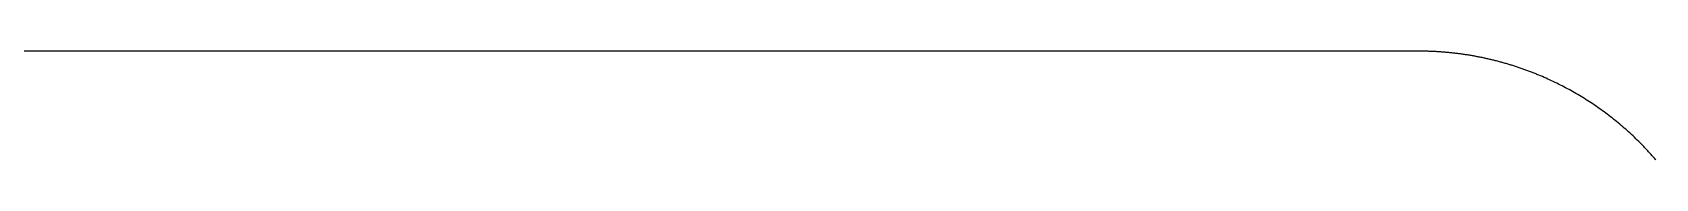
# Model space of a CAD drawing. Header units: millimetres. Extents: x -10 to 277, y -95 to 18.
# Drawn here: x 200.62 to 210.99, y 17.33 to 18.03 of the extents above; entities that cross this region are included whole.
import ezdxf

# ---------------------------------------------------------------- set-up
doc = ezdxf.new("R2010")
doc.units = ezdxf.units.MM
doc.header["$MEASUREMENT"] = 0
doc.layers.add('Edge.Cuts', color=53, linetype='CONTINUOUS')

msp = doc.modelspace()

# ---------------------------------------------------------------- linework, layer by layer
at = {"layer": 'Edge.Cuts', "linetype": 'Continuous'}
for p, q in [((209.475, 18.026), (57.225, 18.026)), ((209.477308, 18.025999), (209.475, 18.026)), ((209.48364, 18.025981), (209.477308, 18.025999)), ((209.489969, 18.025944), (209.48364, 18.025981)), ((209.496299, 18.025887), (209.489969, 18.025944)), ((209.502627, 18.025809), (209.496299, 18.025887)), ((209.508957, 18.025712), (209.502627, 18.025809)), ((209.515284, 18.025595), (209.508957, 18.025712)), ((209.521612, 18.025457), (209.515284, 18.025595)), ((209.527937, 18.0253), (209.521612, 18.025457)), ((209.534264, 18.025123), (209.527937, 18.0253)), ((209.540588, 18.024925), (209.534264, 18.025123)), ((209.546912, 18.024708), (209.540588, 18.024925)), ((209.553235, 18.024471), (209.546912, 18.024708)), ((209.559557, 18.024213), (209.553235, 18.024471)), ((209.565877, 18.023936), (209.559557, 18.024213)), ((209.572198, 18.023639), (209.565877, 18.023936)), ((209.578516, 18.023322), (209.572198, 18.023639)), ((209.584834, 18.022984), (209.578516, 18.023322)), ((209.59115, 18.022627), (209.584834, 18.022984)), ((209.597465, 18.02225), (209.59115, 18.022627)), ((209.603778, 18.021853), (209.597465, 18.02225)), ((209.610091, 18.021436), (209.603778, 18.021853)), ((209.6164, 18.020999), (209.610091, 18.021436)), ((209.62271, 18.020542), (209.6164, 18.020999)), ((209.629017, 18.020065), (209.62271, 18.020542)), ((209.635323, 18.019568), (209.629017, 18.020065)), ((209.641627, 18.019051), (209.635323, 18.019568)), ((209.64793, 18.018515), (209.641627, 18.019051)), ((209.654229, 18.017958), (209.64793, 18.018515)), ((209.660528, 18.017381), (209.654229, 18.017958)), ((209.666824, 18.016785), (209.660528, 18.017381)), ((209.673119, 18.016169), (209.666824, 18.016785)), ((209.679411, 18.015532), (209.673119, 18.016169)), ((209.685702, 18.014876), (209.679411, 18.015532)), ((209.69199, 18.0142), (209.685702, 18.014876)), ((209.698276, 18.013504), (209.69199, 18.0142)), ((209.704559, 18.012788), (209.698276, 18.013504)), ((209.710841, 18.012053), (209.704559, 18.012788)), ((209.71712, 18.011297), (209.710841, 18.012053)), ((209.723397, 18.010522), (209.71712, 18.011297)), ((209.72967, 18.009726), (209.723397, 18.010522)), ((209.735942, 18.008911), (209.72967, 18.009726)), ((209.74221, 18.008076), (209.735942, 18.008911)), ((209.748477, 18.007221), (209.74221, 18.008076)), ((209.754739, 18.006347), (209.748477, 18.007221)), ((209.761, 18.005452), (209.754739, 18.006347)), ((209.767257, 18.004538), (209.761, 18.005452)), ((209.773512, 18.003604), (209.767257, 18.004538)), ((209.779764, 18.002651), (209.773512, 18.003604)), ((209.786013, 18.001677), (209.779764, 18.002651)), ((209.792258, 18.000684), (209.786013, 18.001677)), ((209.7985, 17.999671), (209.792258, 18.000684)), ((209.804739, 17.998638), (209.7985, 17.999671)), ((209.810975, 17.997585), (209.804739, 17.998638)), ((209.817207, 17.996513), (209.810975, 17.997585)), ((209.823436, 17.995421), (209.817207, 17.996513)), ((209.829661, 17.994309), (209.823436, 17.995421)), ((209.835884, 17.993178), (209.829661, 17.994309)), ((209.842102, 17.992027), (209.835884, 17.993178)), ((209.848317, 17.990856), (209.842102, 17.992027)), ((209.854528, 17.989666), (209.848317, 17.990856)), ((209.860735, 17.988456), (209.854528, 17.989666)), ((209.866938, 17.987226), (209.860735, 17.988456)), ((209.873138, 17.985977), (209.866938, 17.987226)), ((209.879333, 17.984708), (209.873138, 17.985977)), ((209.885525, 17.983419), (209.879333, 17.984708)), ((209.891712, 17.982111), (209.885525, 17.983419)), ((209.897896, 17.980784), (209.891712, 17.982111)), ((209.904075, 17.979436), (209.897896, 17.980784)), ((209.91025, 17.97807), (209.904075, 17.979436)), ((209.91642, 17.976683), (209.91025, 17.97807)), ((209.922587, 17.975277), (209.91642, 17.976683)), ((209.928748, 17.973852), (209.922587, 17.975277)), ((209.934906, 17.972407), (209.928748, 17.973852)), ((209.941058, 17.970943), (209.934906, 17.972407)), ((209.947207, 17.969459), (209.941058, 17.970943)), ((209.95335, 17.967956), (209.947207, 17.969459)), ((209.959489, 17.966433), (209.95335, 17.967956)), ((209.965622, 17.964891), (209.959489, 17.966433)), ((209.971751, 17.96333), (209.965622, 17.964891)), ((209.977875, 17.961749), (209.971751, 17.96333)), ((209.983995, 17.960149), (209.977875, 17.961749)), ((209.990108, 17.958529), (209.983995, 17.960149)), ((209.996217, 17.95689), (209.990108, 17.958529)), ((210.002321, 17.955232), (209.996217, 17.95689)), ((210.00842, 17.953554), (210.002321, 17.955232)), ((210.014512, 17.951858), (210.00842, 17.953554)), ((210.0206, 17.950141), (210.014512, 17.951858)), ((210.026683, 17.948406), (210.0206, 17.950141)), ((210.03276, 17.946651), (210.026683, 17.948406)), ((210.038831, 17.944878), (210.03276, 17.946651)), ((210.044897, 17.943085), (210.038831, 17.944878)), ((210.050957, 17.941272), (210.044897, 17.943085)), ((210.057011, 17.939441), (210.050957, 17.941272)), ((210.06306, 17.93759), (210.057011, 17.939441)), ((210.069103, 17.935721), (210.06306, 17.93759)), ((210.075139, 17.933832), (210.069103, 17.935721)), ((210.08117, 17.931924), (210.075139, 17.933832)), ((210.087195, 17.929997), (210.08117, 17.931924)), ((210.093214, 17.928051), (210.087195, 17.929997)), ((210.099226, 17.926086), (210.093214, 17.928051)), ((210.105232, 17.924102), (210.099226, 17.926086)), ((210.111232, 17.922099), (210.105232, 17.924102)), ((210.117226, 17.920077), (210.111232, 17.922099)), ((210.123213, 17.918036), (210.117226, 17.920077)), ((210.129194, 17.915976), (210.123213, 17.918036)), ((210.135168, 17.913898), (210.129194, 17.915976)), ((210.141136, 17.9118), (210.135168, 17.913898)), ((210.147097, 17.909684), (210.141136, 17.9118)), ((210.153052, 17.907548), (210.147097, 17.909684)), ((210.158999, 17.905394), (210.153052, 17.907548)), ((210.16494, 17.903221), (210.158999, 17.905394)), ((210.170874, 17.901029), (210.16494, 17.903221)), ((210.176801, 17.898819), (210.170874, 17.901029)), ((210.182721, 17.89659), (210.176801, 17.898819)), ((210.188633, 17.894342), (210.182721, 17.89659)), ((210.194539, 17.892075), (210.188633, 17.894342)), ((210.200438, 17.88979), (210.194539, 17.892075)), ((210.206329, 17.887486), (210.200438, 17.88979)), ((210.212213, 17.885163), (210.206329, 17.887486)), ((210.218089, 17.882822), (210.212213, 17.885163)), ((210.223958, 17.880462), (210.218089, 17.882822)), ((210.22982, 17.878084), (210.223958, 17.880462)), ((210.235674, 17.875687), (210.22982, 17.878084)), ((210.24152, 17.873272), (210.235674, 17.875687)), ((210.25319, 17.868386), (210.24152, 17.873272)), ((210.264829, 17.863427), (210.25319, 17.868386)), ((210.276436, 17.858394), (210.264829, 17.863427)), ((210.28801, 17.853287), (210.276436, 17.858394)), ((210.299552, 17.848108), (210.28801, 17.853287)), ((210.311061, 17.842856), (210.299552, 17.848108)), ((210.322537, 17.837531), (210.311061, 17.842856)), ((210.333978, 17.832134), (210.322537, 17.837531)), ((210.345385, 17.826665), (210.333978, 17.832134)), ((210.356757, 17.821124), (210.345385, 17.826665)), ((210.368093, 17.815511), (210.356757, 17.821124)), ((210.379394, 17.809826), (210.368093, 17.815511)), ((210.390658, 17.804071), (210.379394, 17.809826)), ((210.401885, 17.798244), (210.390658, 17.804071)), ((210.413075, 17.792347), (210.401885, 17.798244)), ((210.424228, 17.786379), (210.413075, 17.792347)), ((210.435342, 17.78034), (210.424228, 17.786379)), ((210.446417, 17.774232), (210.435342, 17.78034)), ((210.457454, 17.768054), (210.446417, 17.774232)), ((210.468451, 17.761806), (210.457454, 17.768054)), ((210.479408, 17.75549), (210.468451, 17.761806)), ((210.490324, 17.749104), (210.479408, 17.75549)), ((210.5012, 17.742649), (210.490324, 17.749104)), ((210.512034, 17.736126), (210.5012, 17.742649)), ((210.522827, 17.729534), (210.512034, 17.736126)), ((210.533578, 17.722875), (210.522827, 17.729534)), ((210.544286, 17.716148), (210.533578, 17.722875)), ((210.554951, 17.709353), (210.544286, 17.716148)), ((210.565572, 17.702491), (210.554951, 17.709353)), ((210.57615, 17.695563), (210.565572, 17.702491)), ((210.586684, 17.688567), (210.57615, 17.695563)), ((210.597173, 17.681506), (210.586684, 17.688567)), ((210.607617, 17.674378), (210.597173, 17.681506)), ((210.618016, 17.667184), (210.607617, 17.674378)), ((210.628368, 17.659925), (210.618016, 17.667184)), ((210.638675, 17.652601), (210.628368, 17.659925)), ((210.648935, 17.645211), (210.638675, 17.652601)), ((210.659148, 17.637757), (210.648935, 17.645211)), ((210.669313, 17.630239), (210.659148, 17.637757)), ((210.679431, 17.622656), (210.669313, 17.630239)), ((210.6895, 17.61501), (210.679431, 17.622656)), ((210.699521, 17.6073), (210.6895, 17.61501)), ((210.709493, 17.599526), (210.699521, 17.6073)), ((210.719416, 17.59169), (210.709493, 17.599526)), ((210.729289, 17.583791), (210.719416, 17.59169)), ((210.739113, 17.57583), (210.729289, 17.583791)), ((210.748885, 17.567806), (210.739113, 17.57583)), ((210.758607, 17.559721), (210.748885, 17.567806)), ((210.768278, 17.551574), (210.758607, 17.559721)), ((210.777898, 17.543366), (210.768278, 17.551574)), ((210.787466, 17.535097), (210.777898, 17.543366)), ((210.796982, 17.526768), (210.787466, 17.535097)), ((210.806445, 17.518378), (210.796982, 17.526768)), ((210.815855, 17.509928), (210.806445, 17.518378)), ((210.825213, 17.501418), (210.815855, 17.509928)), ((210.834517, 17.492849), (210.825213, 17.501418)), ((210.843767, 17.48422), (210.834517, 17.492849)), ((210.852963, 17.475533), (210.843767, 17.48422)), ((210.862104, 17.466787), (210.852963, 17.475533)), ((210.871191, 17.457982), (210.862104, 17.466787)), ((210.880223, 17.44912), (210.871191, 17.457982)), ((210.8892, 17.4402), (210.880223, 17.44912)), ((210.890831, 17.438567), (210.8892, 17.4402)), ((210.895296, 17.434077), (210.890831, 17.438567)), ((210.899746, 17.429575), (210.895296, 17.434077)), ((210.904182, 17.425058), (210.899746, 17.429575)), ((210.908602, 17.420528), (210.904182, 17.425058)), ((210.913009, 17.415984), (210.908602, 17.420528)), ((210.9174, 17.411426), (210.913009, 17.415984)), ((210.921778, 17.406854), (210.9174, 17.411426)), ((210.92614, 17.40227), (210.921778, 17.406854)), ((210.930489, 17.397671), (210.92614, 17.40227)), ((210.934821, 17.393059), (210.930489, 17.397671)), ((210.93914, 17.388433), (210.934821, 17.393059)), ((210.943443, 17.383794), (210.93914, 17.388433)), ((210.947733, 17.379141), (210.943443, 17.383794)), ((210.952006, 17.374475), (210.947733, 17.379141)), ((210.956265, 17.369796), (210.952006, 17.374475)), ((210.960509, 17.365104), (210.956265, 17.369796)), ((210.964738, 17.360397), (210.960509, 17.365104)), ((210.968952, 17.355678), (210.964738, 17.360397)), ((210.973151, 17.350946), (210.968952, 17.355678)), ((210.977335, 17.346201), (210.973151, 17.350946)), ((210.981504, 17.341442), (210.977335, 17.346201)), ((210.985657, 17.336671), (210.981504, 17.341442)), ((210.989796, 17.331886), (210.985657, 17.336671))]:
    msp.add_line(p, q, dxfattribs=at)

doc.saveas('drawing.dxf')
